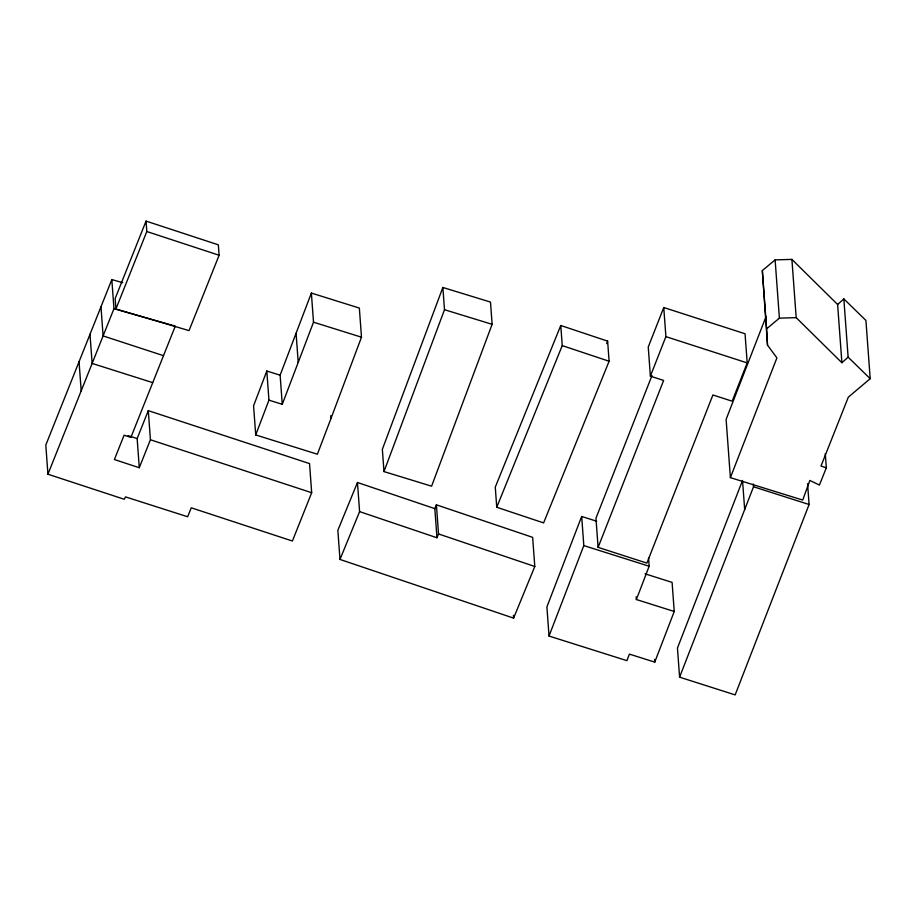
<?xml version="1.0" encoding="UTF-8"?>
<svg xmlns="http://www.w3.org/2000/svg" width="916" height="916" viewBox="0 0 916 916"><rect width="100%" height="100%" fill="white"/><g stroke="black" fill="none" stroke-linecap="round" stroke-linejoin="round"><path stroke-width="1.37" d="M442.863 287.464L382.35 449.332L383.987 471.58L431.596 486.19L492.121 324.321L490.484 302.074L442.863 287.464L444.5 309.711L383.987 471.58M330.79 415.681L330.997 418.452L317.383 454.221L255.713 434.94L253.572 405.811L266.808 371.026L280.124 375.182L282.265 404.311L268.949 400.155L266.808 371.026M255.713 434.94L268.949 400.155M280.124 375.182L311.371 293.063L359.347 308.062L361.488 337.191L330.997 418.452M282.265 404.311L313.512 322.192L311.371 293.063M596.648 521.204L581.671 516.475L546.898 606.919L549.028 636.048L626.899 660.654L629.407 654.116L654.757 662.131L674.233 611.487L672.092 582.37L645.047 573.817M549.028 636.048L583.813 545.592L581.671 516.475M674.233 611.487L636.368 599.522L649.158 566.248L648.551 557.924M766.074 316.512L726.113 419.379L730.395 477.637L802.725 500.067L809.847 480.442L819.419 485.079L826.324 467.801L825.282 453.592M730.395 477.637L776.905 357.893L767.516 345.16L762.33 270.575L775.119 259.881L791.905 259.4L837.613 304.49L841.896 362.747L848.124 357.16L843.842 298.902L837.613 304.49M742.533 480.442L677.451 648.036L679.592 677.164L735.159 694.9L809.091 504.51L807.568 483.705M679.592 677.164L753.524 486.774L753.318 483.991M663.757 307.524L648.242 347.027L650.383 376.155L663.631 380.438L598.102 547.356L646.891 563.111L712.911 394.968L732.159 401.185L747.193 362.896L745.052 333.767L663.757 307.524L665.898 336.641L650.383 376.155M652.009 375.468L595.961 518.227L598.102 547.356M111.832 279.586L45.8 445.084L47.941 474.213L124.233 499.266L125.549 496.907L187.666 516.761L191.238 507.808L292.399 541.024L311.68 492.716L309.539 463.588L148.289 410.643L137.148 438.592L139.278 467.721L114.386 459.546L124.095 435.215L130.874 437.447L175.299 326.096L113.962 308.715L111.832 279.586L122.733 282.678M146.045 221.1L115.141 298.559L115.908 308.99L189.04 330.607L219.107 255.255L218.34 244.835L146.045 221.1L146.812 231.519L115.908 308.99M47.941 474.213L113.962 308.715M139.278 467.721L150.43 439.76L148.289 410.643M560.764 325.489L495.27 487.14L496.747 507.258L543.612 522.899L609.106 361.248L607.629 341.13L560.764 325.489L562.241 345.607L496.747 507.258M606.621 343.626L607.629 341.13M357.469 482.492L337.844 530.307L339.985 559.436L513.601 618.128L534.795 566.489L532.654 537.36L436.394 504.819L434.825 508.643L436.966 537.772L359.599 511.62L357.469 482.492L434.825 508.643M339.985 559.436L359.599 511.62M436.966 537.772L438.535 533.948L436.394 504.819M843.842 298.902L865.918 320.428L870.2 378.686L848.342 397.143L820.999 466.038L826.324 467.801M767.516 345.16L766.612 328.833L779.39 318.138L796.187 317.657L841.896 362.747M444.5 309.711L492.121 324.321M313.512 322.192L361.488 337.191M152.743 382.636L92.138 363.434L89.997 334.306M583.813 545.592L649.158 566.248M753.524 486.774L809.091 504.51M665.898 336.641L747.193 362.896M163.495 355.671L103.107 335.92L100.978 306.791M146.812 231.519L219.107 255.255M150.43 439.76L311.68 492.716M128.011 435.592L137.148 438.592M562.241 345.607L609.106 361.248M438.535 533.948L534.795 566.489M848.124 357.16L870.2 378.686M791.905 259.4L796.187 317.657M775.119 259.881L779.39 318.138M762.33 270.575L766.612 328.833M742.636 481.827L744.674 509.559M654.562 659.36L654.757 662.131M636.162 596.751L636.368 599.522M513.407 615.357L513.601 618.128M296.074 333.264L298.215 362.392M79.051 361.74L81.192 390.869"/></g></svg>
